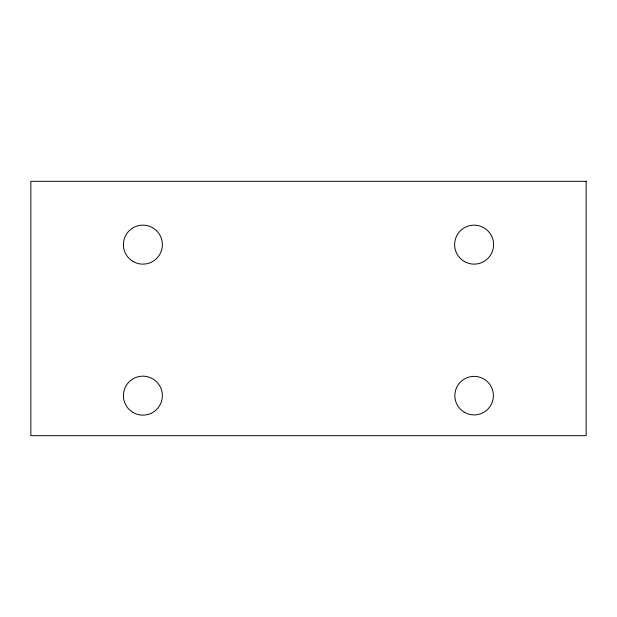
<?xml version="1.0" encoding="UTF-8"?>
<svg xmlns="http://www.w3.org/2000/svg" width="617" height="617" viewBox="0 0 617 617"><rect width="100%" height="100%" fill="white"/><g stroke="black" fill="none" stroke-linecap="round" stroke-linejoin="round"><path stroke-width="0.93" d="M586.15 181.321L30.85 181.321L30.85 435.679L586.15 435.679L586.15 181.321M464.346 261.5A19.482 19.482 0 0 0 493.6 244.671A19.482 19.482 0 0 0 464.4 227.75A19.482 19.482 0 0 0 464.346 261.5M133.141 261.515A19.482 19.482 0 0 0 162.371 244.64A19.482 19.482 0 0 0 133.141 227.766A19.482 19.482 0 0 0 133.141 261.515M464.262 412.195A19.266 19.266 0 0 0 493.384 395.906A19.266 19.266 0 0 0 464.709 378.83A19.266 19.266 0 0 0 464.262 412.195M133.095 412.488A19.482 19.482 0 0 0 162.371 395.698A19.482 19.482 0 0 0 133.195 378.738A19.482 19.482 0 0 0 133.095 412.488"/></g></svg>
